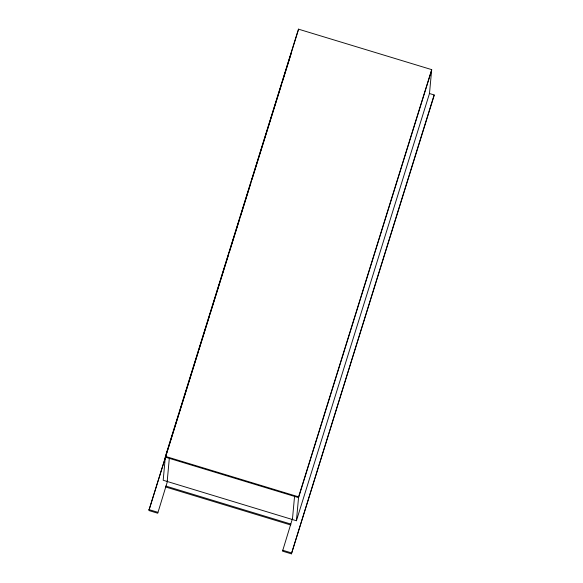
<?xml version="1.0" encoding="UTF-8"?>
<svg xmlns="http://www.w3.org/2000/svg" width="583" height="583" viewBox="0 0 583 583"><rect width="100%" height="100%" fill="white"/><g stroke="black" fill="none" stroke-linecap="round" stroke-linejoin="round"><path stroke-width="0.87" d="M298.124 30.782L148.862 510.533L157.738 513.229L167.569 481.011M165.397 456.38L163.189 480.261L296.412 520.743L429.482 93.513L431.69 69.632L298.46 29.15L165.397 456.38L298.62 496.862L296.412 520.743M167.183 481.478L169.318 458.362M291.5 52.557L291.587 51.617M298.394 29.915L298.46 29.15M292.36 518.928L282.529 551.154L291.413 553.85L434.058 95.874L434.138 94.934L429.299 93.462M292.418 519.533L294.553 496.417M291.413 553.85L434.138 94.934M149.131 509.666L168.079 448.83M168.618 447.095L179.17 413.201M179.717 411.46L198.395 351.498M198.934 349.764L209.486 315.869M210.033 314.135L228.704 254.166M229.25 252.432L239.802 218.538M240.349 216.803L250.901 182.909M251.987 179.433L281.757 83.843M282.303 82.101L291.23 53.425M298.62 496.862L431.69 69.632M431.617 70.405L298.547 497.627L165.324 457.145M148.942 509.593L157.825 512.289M282.617 550.214L291.5 552.91M165.98 486.12L165.893 487.06L290.677 524.984L290.764 524.044L165.98 486.12"/></g></svg>
